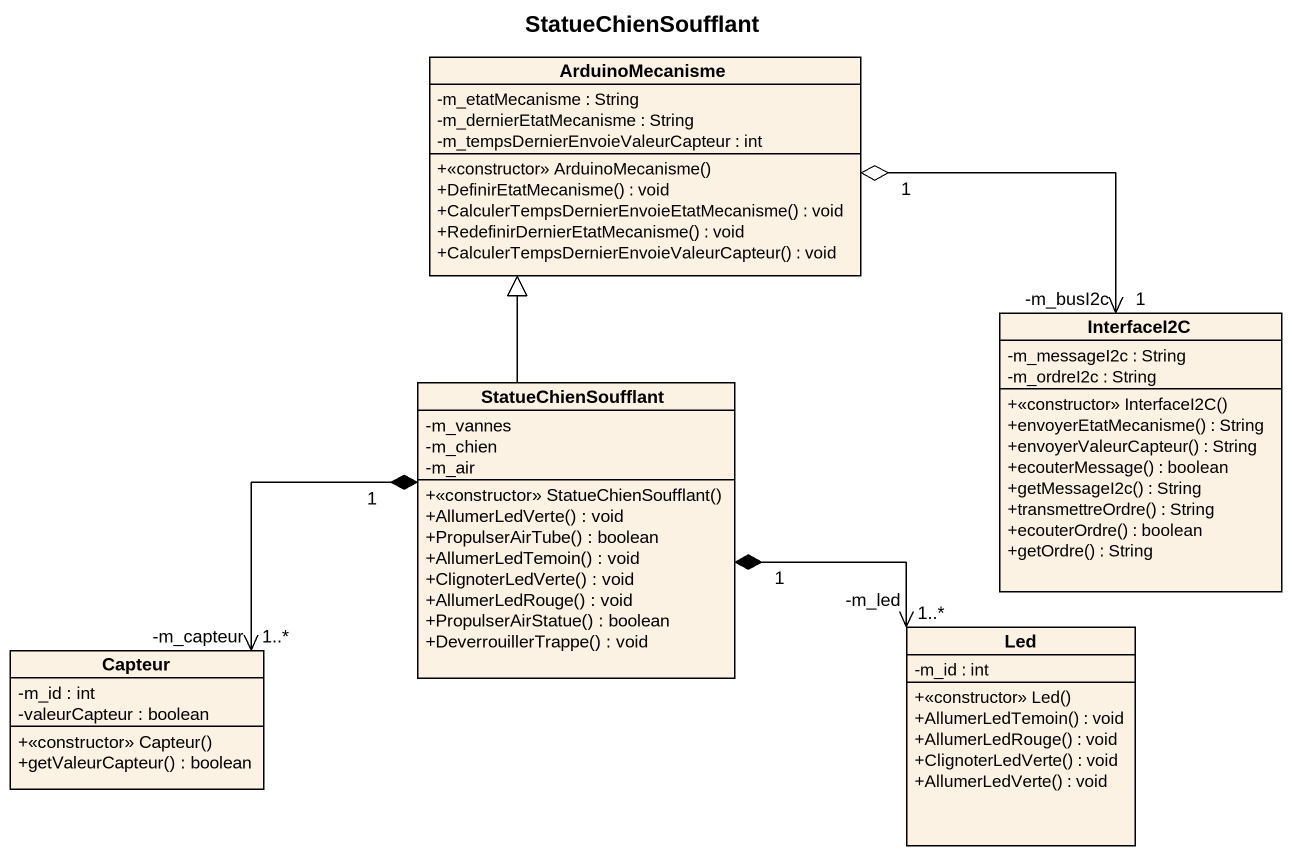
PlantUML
@startuml
title StatueChienSoufflant
hide circle
hide empty members
skinparam classAttributeIconSize 0
class ArduinoMecanisme {
  -m_etatMecanisme : String
  -m_dernierEtatMecanisme : String
  -m_tempsDernierEnvoieValeurCapteur : int
  +<<constructor>> ArduinoMecanisme()
  +DefinirEtatMecanisme() : void
  +CalculerTempsDernierEnvoieEtatMecanisme() : void
  +RedefinirDernierEtatMecanisme() : void
  +CalculerTempsDernierEnvoieValeurCapteur() : void
}
class InterfaceI2C {
  -m_messageI2c : String
  -m_ordreI2c : String
  +<<constructor>> InterfaceI2C()
  +envoyerEtatMecanisme() : String
  +envoyerValeurCapteur() : String
  +ecouterMessage() : boolean
  +getMessageI2c() : String
  +transmettreOrdre() : String
  +ecouterOrdre() : boolean
  +getOrdre() : String
}
class StatueChienSoufflant {
  -m_vannes
  -m_chien
  -m_air
  +<<constructor>> StatueChienSoufflant()
  +AllumerLedVerte() : void
  +PropulserAirTube() : boolean
  +AllumerLedTemoin() : void
  +ClignoterLedVerte() : void
  +AllumerLedRouge() : void
  +PropulserAirStatue() : boolean
  +DeverrouillerTrappe() : void
}
class Led {
  -m_id : int
  +<<constructor>> Led()
  +AllumerLedTemoin() : void
  +AllumerLedRouge() : void
  +ClignoterLedVerte() : void
  +AllumerLedVerte() : void
}
class Capteur {
  -m_id : int
  -valeurCapteur : boolean
  +<<constructor>> Capteur()
  +getValeurCapteur() : boolean
}
ArduinoMecanisme "1" o-right-> "-m_busI2c\n1" InterfaceI2C
StatueChienSoufflant -up-|> ArduinoMecanisme
StatueChienSoufflant "1" *-right-> "-m_led\n1..*" Led
StatueChienSoufflant "1" *-left-> "-m_capteur\n1..*" Capteur
@enduml
